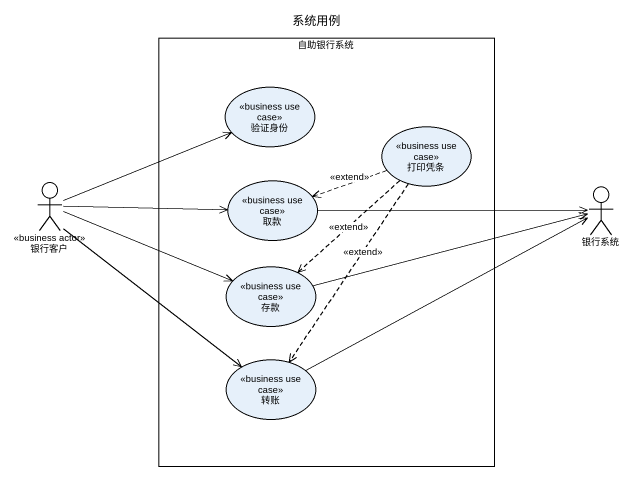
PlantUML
@startuml
title 系统用例
rectangle 自助银行系统 {
  usecase 验证身份 <<business use case>>
  usecase 打印凭条 <<business use case>>
  usecase 取款 <<business use case>>
  usecase 存款 <<business use case>>
  usecase 转账 <<business use case>>
}
actor 银行客户 <<business actor>>
actor 银行系统
打印凭条 .left.> 取款 : <<extend>>
打印凭条 ..> 存款 : <<extend>>
打印凭条 ..> 转账 : <<extend>>
银行客户 -right-> 验证身份
银行客户 -right-> 取款
银行客户 -right-> 存款
银行客户 --> 转账
取款 -right-> 银行系统
存款 -right-> 银行系统
转账 -right-> 银行系统
@enduml
